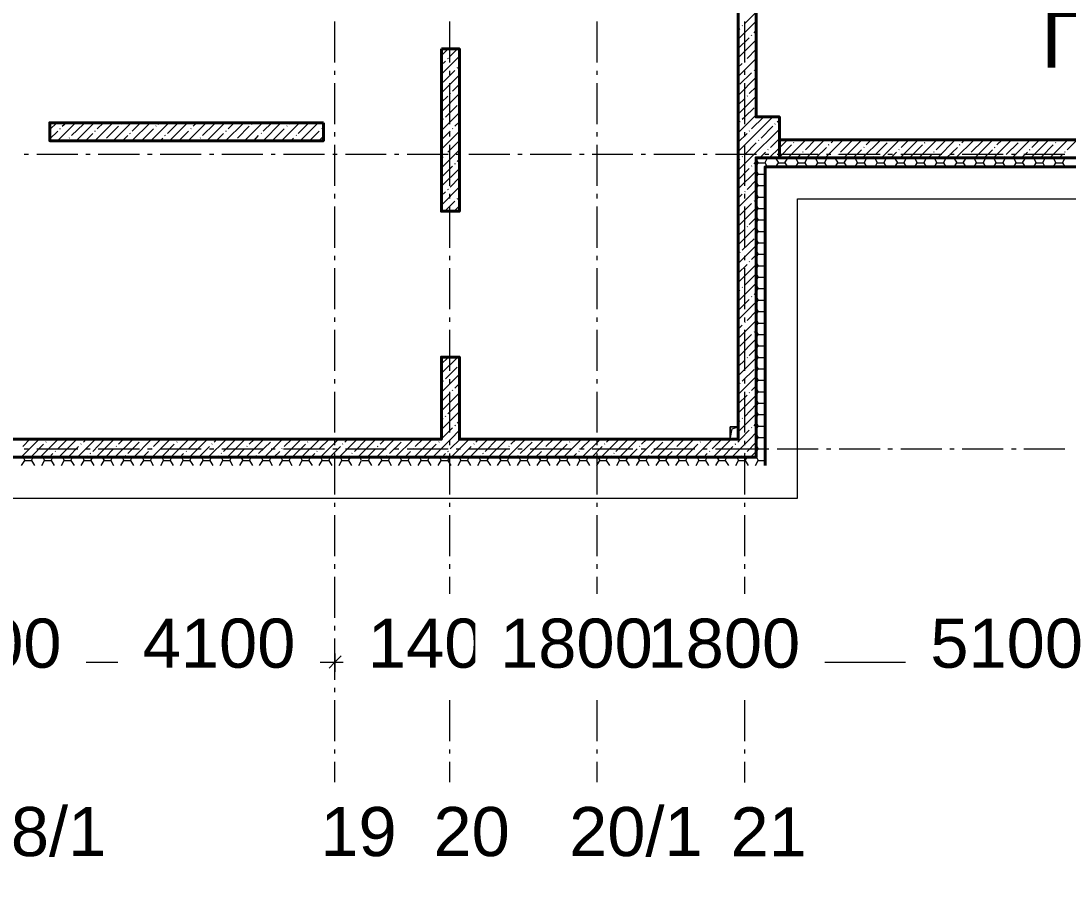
# Model space of a CAD drawing. Header units: millimetres. Extents: x -213911 to 415037, y -3642 to 107391.
# Drawn here: x -140128 to -127343, y -29 to 10472 of the extents above; entities that cross this region are included whole.
import ezdxf

# ---------------------------------------------------------------- set-up
doc = ezdxf.new("R2010")
doc.units = ezdxf.units.MM
doc.layers.add('Оси', color=7, linetype='Continuous', lineweight=9)
doc.styles.get("Standard").update_dxf_attribs({"font": 'arial.ttf'})

msp = doc.modelspace()

# ---------------------------------------------------------------- linework, layer by layer
at = {"lineweight": 40}
for points in [[(-131151.5, 13151.8), (-131151.5, 16155.4), (-131371.8, 16155.4), (-131371.8, 13151.8), (-131371.8, 9301), (-131371.8, 8801.1), (-131371.8, 5365.4), (-134773.6, 5365.4), (-134773.6, 6369.4), (-134993.9, 6369.4), (-134993.9, 5365.4), (-136332.6, 5365.4), (-140945.9, 5365.4), (-140945.9, 5145.1), (-136332.6, 5145.1), (-131151.5, 5145.1), (-131151.5, 5365.4), (-131151.5, 8801.1), (-130867.7, 8801.1), (-130867.7, 9301), (-131151.5, 9301)], [(-134993.9, 10131.3), (-134993.9, 8148.7), (-134773.6, 8148.7), (-134773.6, 10131.3)], [(-136434.2, 9229), (-139776.7, 9229), (-139776.7, 9008.7), (-136434.2, 9008.7)], [(-130867.7, 8801.1), (-126495.8, 8801.1), (-126495.8, 9021.4), (-130867.7, 9021.4)]]:
    msp.add_lwpolyline(points, close=True, dxfattribs=at)
for points in [[(-122034.9, 8792.6), (-122034.9, 8690.9), (-131041.4, 8690.9), (-131041.4, 5145.1), (-131041.4, 5043.4)], [(-131143, 5145.1), (-131143, 5145.1)], [(-131041.4, 5145.1), (-131041.4, 5145.1)], [(-131041.4, 5145.1), (-131041.4, 5145.1)]]:
    msp.add_lwpolyline(points, dxfattribs=at)
at = {"layer": 'Оси', "lineweight": 9}
for points in [[(-168333.9, 5043.4), (-168333.9, 4645.2), (-130647.4, 4645.2), (-130647.4, 8301.2), (-121640.9, 8301.2), (-121640.9, 12300.3), (-122034.9, 12300.3)], [(-131291.3, 10440.5), (-131151.5, 10580.3)], [(-136294.4, 9966.1), (-136294.4, 10466)], [(-134892.2, 9966.1), (-134892.2, 10466)], [(-133091.8, 9966.1), (-133091.8, 10466)], [(-131371.8, 10249.9), (-131151.5, 10470.2)], [(-131371.8, 10364.3), (-131350.6, 10381.2)], [(-131321, 10410.9), (-131316.7, 10415.1)], [(-131291.3, 9966.1), (-131291.3, 10466)], [(-131371.8, 10135.5), (-131236.2, 10266.9)], [(-131371.8, 10021.2), (-131151.5, 10241.4)], [(-131206.6, 10296.5), (-131202.4, 10300.8)], [(-131176.9, 10326.2), (-131151.5, 10355.8)], [(-134993.9, 10050.8), (-134913.4, 10131.3)], [(-134888, 10042.3), (-134799, 10131.3)], [(-131261.7, 10012.7), (-131151.5, 10127.1)], [(-134993.9, 9822), (-134773.6, 10042.3)], [(-134993.9, 9936.4), (-134943, 9983)], [(-134917.6, 10012.7), (-134909.2, 10016.9)], [(-131371.8, 9792.4), (-131151.5, 10012.7)], [(-131291.3, 9983), (-131287.1, 9987.3)], [(-136294.4, 9813.6), (-136294.4, 9864.4)], [(-134972.7, 9724.6), (-134828.7, 9868.6)], [(-134892.2, 9813.6), (-134892.2, 9864.4)], [(-134803.2, 9898.3), (-134794.8, 9902.5)], [(-134773.6, 9928), (-134773.6, 9928)], [(-133091.8, 9813.6), (-133091.8, 9864.4)], [(-131371.8, 9906.8), (-131321, 9953.4)], [(-131291.3, 9813.6), (-131291.3, 9864.4)], [(-131176.9, 9868.6), (-131172.7, 9872.9)], [(-134993.9, 9593.3), (-134773.6, 9813.6)], [(-131371.8, 9563.6), (-131151.5, 9783.9)], [(-131350.6, 9699.2), (-131206.6, 9839)], [(-136294.4, 9212), (-136294.4, 9711.9)], [(-134892.2, 9212), (-134892.2, 9711.9)], [(-134888, 9584.8), (-134883.7, 9589)], [(-134858.3, 9614.5), (-134773.6, 9699.2)], [(-133091.8, 9212), (-133091.8, 9711.9)], [(-131291.3, 9212), (-131291.3, 9711.9)], [(-131236.2, 9584.8), (-131151.5, 9669.5)], [(-134993.9, 9364.5), (-134773.6, 9584.8)], [(-134993.9, 9478.9), (-134917.6, 9555.2)], [(-134773.6, 9470.4), (-134773.6, 9470.4)], [(-131371.8, 9334.9), (-131151.5, 9555.2)], [(-131371.8, 9449.2), (-131291.3, 9525.5)], [(-131261.7, 9555.2), (-131257.4, 9559.4)], [(-134993.9, 9135.8), (-134773.6, 9356)], [(-134943, 9296.7), (-134803.2, 9440.8)], [(-131321, 9271.3), (-131291.3, 9301), (-131176.9, 9411.1)], [(-139776.7, 9148.5), (-139692, 9229)], [(-139683.5, 9008.7), (-139463.2, 9229)], [(-139624.2, 9186.6), (-139577.6, 9229)], [(-139509.8, 9072.2), (-139365.8, 9212)], [(-139454.8, 9008.7), (-139234.5, 9229)], [(-139226, 9008.7), (-139005.7, 9229)], [(-139196.3, 9156.9), (-139120.1, 9229)], [(-139001.5, 9008.7), (-138781.2, 9229)], [(-138908.3, 9212), (-138904, 9216.2)], [(-138772.7, 9008.7), (-138552.4, 9229)], [(-138768.5, 9127.3), (-138666.8, 9229)], [(-138543.9, 9008.7), (-138323.7, 9229)], [(-138455, 9212), (-138438, 9229)], [(-138340.6, 9097.6), (-138209.3, 9229)], [(-138315.2, 9008.7), (-138094.9, 9229)], [(-138086.4, 9008.7), (-137866.1, 9229)], [(-138027.1, 9186.6), (-137980.5, 9229)], [(-137912.7, 9072.2), (-137768.7, 9212)], [(-137857.7, 9008.7), (-137637.4, 9229)], [(-137628.9, 9008.7), (-137408.6, 9229)], [(-137599.2, 9156.9), (-137523, 9229)], [(-137400.1, 9008.7), (-137179.8, 9229)], [(-137311.2, 9212), (-137306.9, 9216.2)], [(-137171.4, 9008.7), (-136955.3, 9229)], [(-137171.4, 9127.3), (-137065.5, 9229)], [(-136946.8, 9008.7), (-136726.5, 9229)], [(-136857.9, 9212), (-136840.9, 9229)], [(-136743.5, 9097.6), (-136612.2, 9229)], [(-136718.1, 9008.7), (-136497.8, 9229)], [(-134972.7, 9271.3), (-134968.5, 9275.6)], [(-134828.7, 9186.6), (-134773.6, 9241.7)], [(-131371.8, 9106.1), (-131176.9, 9301), (-131151.5, 9326.4)], [(-131371.8, 8877.3), (-130948.2, 9301)], [(-131350.6, 9241.7), (-131346.4, 9245.9)], [(-131206.6, 9156.9), (-131062.6, 9296.7)], [(-130922.8, 9212), (-130918.5, 9216.2)], [(-130893.1, 9241.7), (-130867.7, 9262.8)], [(-139776.7, 9034.1), (-139679.3, 9127.3)], [(-139653.9, 9156.9), (-139645.4, 9161.2)], [(-139340.4, 9008.7), (-139251.4, 9097.6)], [(-139226, 9127.3), (-139217.5, 9131.5)], [(-139082, 9042.6), (-138937.9, 9186.6)], [(-138798.1, 9097.6), (-138789.6, 9101.9)], [(-138654.1, 9012.9), (-138510, 9156.9)], [(-138480.4, 9186.6), (-138476.2, 9190.8)], [(-138200.8, 9008.7), (-138082.2, 9127.3)], [(-138052.5, 9156.9), (-138048.3, 9161.2)], [(-137743.3, 9008.7), (-137654.3, 9097.6)], [(-137624.7, 9127.3), (-137620.4, 9131.5)], [(-137484.9, 9042.6), (-137340.8, 9186.6)], [(-137196.8, 9097.6), (-137192.5, 9101.9)], [(-137057, 9012.9), (-136912.9, 9156.9)], [(-136883.3, 9186.6), (-136879.1, 9190.8)], [(-136603.7, 9008.7), (-136485.1, 9127.3)], [(-136455.4, 9156.9), (-136451.2, 9161.2)], [(-136294.4, 9059.5), (-136294.4, 9114.6)], [(-134993.9, 8907), (-134773.6, 9127.3)], [(-134993.9, 9021.4), (-134888, 9127.3)], [(-134892.2, 9059.5), (-134892.2, 9114.6)], [(-134858.3, 9156.9), (-134854.1, 9161.2)], [(-133091.8, 9059.5), (-133091.8, 9114.6)], [(-131371.8, 8648.6), (-131219.3, 8801.1), (-130867.7, 9152.7)], [(-131371.8, 8991.7), (-131261.7, 9097.6)], [(-131291.3, 9059.5), (-131291.3, 9114.6)], [(-131236.2, 9127.3), (-131232, 9131.5)], [(-131092.2, 9042.6), (-130948.2, 9186.6)], [(-139569.1, 9008.7), (-139564.9, 9012.9)], [(-139539.5, 9042.6), (-139535.2, 9046.8)], [(-139111.6, 9012.9), (-139107.4, 9017.1)], [(-138887.1, 9008.7), (-138823.5, 9072.2)], [(-138429.6, 9008.7), (-138395.7, 9042.6)], [(-138370.3, 9072.2), (-138361.8, 9076.4)], [(-137972, 9008.7), (-137967.8, 9012.9)], [(-137938.1, 9042.6), (-137933.9, 9046.8)], [(-137510.3, 9012.9), (-137506, 9017.1)], [(-137285.7, 9008.7), (-137226.4, 9072.2)], [(-136832.5, 9008.7), (-136798.6, 9042.6)], [(-136768.9, 9072.2), (-136764.7, 9076.4)], [(-136489.3, 9008.7), (-136434.2, 9063.7)], [(-136294.4, 8457.9), (-136294.4, 8957.8)], [(-134917.6, 8868.9), (-134773.6, 9012.9)], [(-134892.2, 8457.9), (-134892.2, 8957.8)], [(-133091.8, 8457.9), (-133091.8, 8957.8)], [(-131291.3, 8843.4), (-131151.5, 8983.2)], [(-131291.3, 8457.9), (-131291.3, 8957.8)], [(-131121.9, 9012.9), (-131117.6, 9017.1)], [(-130990.5, 8801.1), (-130867.7, 8923.9), (-130770.3, 9021.4)], [(-130977.8, 8928.2), (-130867.7, 9038.3)], [(-130863.4, 8813.8), (-130719.4, 8957.8)], [(-130766, 8801.1), (-130545.7, 9021.4)], [(-130694, 8983.2), (-130689.8, 8987.5)], [(-130664.3, 9012.9), (-130660.1, 9021.4)], [(-130550, 8898.5), (-130431.3, 9021.4)], [(-130537.3, 8801.1), (-130317, 9021.4)], [(-130308.5, 8801.1), (-130088.2, 9021.4)], [(-130266.1, 8957.8), (-130261.9, 8962.1)], [(-130236.5, 8983.2), (-130202.6, 9021.4)], [(-130122.1, 8868.9), (-129978.1, 9012.9)], [(-130079.7, 8801.1), (-129859.4, 9021.4)], [(-129851, 8801.1), (-129630.7, 9021.4)], [(-129808.6, 8957.8), (-129745.1, 9021.4)], [(-129694.2, 8843.4), (-129550.2, 8983.2)], [(-129622.2, 8801.1), (-129401.9, 9021.4)], [(-129524.8, 9012.9), (-129516.3, 9017.1)], [(-129393.4, 8801.1), (-129173.1, 9021.4)], [(-129380.7, 8928.2), (-129287.5, 9021.4)], [(-129266.3, 8813.8), (-129122.3, 8957.8)], [(-129164.7, 8801.1), (-128944.4, 9021.4)], [(-129096.9, 8983.2), (-129088.4, 8987.5)], [(-129067.2, 9012.9), (-129058.8, 9021.4)], [(-128952.9, 8898.5), (-128830, 9021.4)], [(-128935.9, 8801.1), (-128719.9, 9021.4)], [(-128711.4, 8801.1), (-128491.1, 9021.4)], [(-128669, 8957.8), (-128660.6, 8962.1)], [(-128639.4, 8983.2), (-128605.5, 9021.4)], [(-128525, 8868.9), (-128381, 9012.9)], [(-128482.6, 8801.1), (-128262.3, 9021.4)], [(-128253.9, 8801.1), (-128033.6, 9021.4)], [(-128211.5, 8957.8), (-128148, 9021.4)], [(-128097.1, 8843.4), (-127953.1, 8983.2)], [(-128025.1, 8801.1), (-127804.8, 9021.4)], [(-127923.4, 9012.9), (-127919.2, 9017.1)], [(-127796.3, 8801.1), (-127576, 9021.4)], [(-127783.6, 8928.2), (-127690.4, 9021.4)], [(-127669.2, 8813.8), (-127525.2, 8957.8)], [(-127567.6, 8801.1), (-127347.3, 9021.4)], [(-127495.6, 8983.2), (-127491.3, 8987.5)], [(-127470.1, 9012.9), (-127461.7, 9021.4)], [(-127355.8, 8898.5), (-127232.9, 9021.4)], [(-140090.2, 8847.7), (-140035.1, 8847.7)], [(-139933.5, 8847.7), (-139433.6, 8847.7)], [(-139336.1, 8847.7), (-139281.1, 8847.7)], [(-139183.6, 8847.7), (-138679.5, 8847.7)], [(-138582.1, 8847.7), (-138527, 8847.7)], [(-138429.6, 8847.7), (-137929.7, 8847.7)], [(-137828, 8847.7), (-137772.9, 8847.7)], [(-137675.5, 8847.7), (-137175.6, 8847.7)], [(-137073.9, 8847.7), (-137023.1, 8847.7)], [(-136921.4, 8847.7), (-136421.5, 8847.7)], [(-136319.9, 8847.7), (-136269, 8847.7)], [(-136167.4, 8847.7), (-135667.5, 8847.7)], [(-135565.8, 8847.7), (-135515, 8847.7)], [(-135413.3, 8847.7), (-134913.4, 8847.7)], [(-134993.9, 8678.2), (-134773.6, 8898.5)], [(-134943, 8843.4), (-134938.8, 8847.7)], [(-134816, 8847.7), (-134760.9, 8847.7)], [(-134659.2, 8847.7), (-134159.3, 8847.7)], [(-134061.9, 8847.7), (-134006.8, 8847.7)], [(-133909.4, 8847.7), (-133405.3, 8847.7)], [(-133307.8, 8847.7), (-133252.7, 8847.7)], [(-133155.3, 8847.7), (-132655.4, 8847.7)], [(-132553.8, 8847.7), (-132502.9, 8847.7)], [(-132401.2, 8847.7), (-131901.4, 8847.7)], [(-131799.7, 8847.7), (-131748.8, 8847.7)], [(-131647.2, 8847.7), (-131147.3, 8847.7)], [(-131104.9, 8801.1), (-131037.1, 8868.9)], [(-131045.6, 8847.7), (-130994.8, 8847.7)], [(-131007.5, 8898.5), (-131003.2, 8902.8)], [(-130893.1, 8847.7), (-130393.2, 8847.7)], [(-130651.6, 8801.1), (-130609.3, 8843.4)], [(-130579.6, 8868.9), (-130575.4, 8877.3)], [(-130422.9, 8801.1), (-130291.5, 8928.2)], [(-130291.5, 8847.7), (-130240.7, 8847.7)], [(-130151.7, 8843.4), (-130147.5, 8847.7)], [(-130139, 8847.7), (-129639.1, 8847.7)], [(-129965.3, 8801.1), (-129863.7, 8898.5)], [(-129838.3, 8928.2), (-129834, 8932.4)], [(-129541.7, 8847.7), (-129486.6, 8847.7)], [(-129507.8, 8801.1), (-129435.8, 8868.9)], [(-129410.4, 8898.5), (-129406.1, 8902.8)], [(-129385, 8847.7), (-128885.1, 8847.7)], [(-129050.3, 8801.1), (-129007.9, 8843.4)], [(-128982.5, 8868.9), (-128978.3, 8877.3)], [(-128825.8, 8801.1), (-128694.4, 8928.2)], [(-128787.6, 8847.7), (-128732.6, 8847.7)], [(-128635.1, 8847.7), (-128135.2, 8847.7)], [(-128554.6, 8843.4), (-128550.4, 8847.7)], [(-128368.2, 8801.1), (-128266.6, 8898.5)], [(-128241.2, 8928.2), (-128232.7, 8932.4)], [(-128033.6, 8847.7), (-127978.5, 8847.7)], [(-127910.7, 8801.1), (-127838.7, 8868.9)], [(-127881.1, 8847.7), (-127381.2, 8847.7)], [(-127813.3, 8898.5), (-127804.8, 8902.8)], [(-127453.2, 8801.1), (-127410.8, 8843.4)], [(-127381.2, 8868.9), (-127376.9, 8877.3)], [(-134993.9, 8792.6), (-134972.7, 8813.8)], [(-134993.9, 8563.8), (-134858.3, 8699.4)], [(-134828.7, 8729.1), (-134824.4, 8733.3)], [(-134803.2, 8754.5), (-134773.6, 8784.1)], [(-131371.8, 8763), (-131350.6, 8784.1)], [(-131321, 8813.8), (-131316.7, 8818)], [(-131206.6, 8699.4), (-131202.4, 8703.6)], [(-131176.9, 8729.1), (-131151.5, 8754.5)], [(-131143, 8771.4), (-131126.1, 8741.8), (-131041.4, 8741.8), (-131041.4, 8737.5), (-131016, 8690.9)], [(-131143, 8712.1), (-131126.1, 8741.8)], [(-131041.4, 8741.8), (-131041.4, 8746), (-131016, 8792.6)], [(-130910, 8792.6), (-130880.4, 8741.8), (-130799.9, 8741.8), (-130770.3, 8690.9)], [(-130910, 8690.9), (-130880.4, 8741.8)], [(-130799.9, 8741.8), (-130770.3, 8792.6)], [(-130668.6, 8792.6), (-130638.9, 8741.8), (-130558.4, 8741.8), (-130528.8, 8690.9)], [(-130668.6, 8690.9), (-130638.9, 8741.8)], [(-130558.4, 8741.8), (-130528.8, 8792.6)], [(-130427.1, 8792.6), (-130397.5, 8741.8), (-130317, 8741.8), (-130287.3, 8690.9)], [(-130427.1, 8690.9), (-130397.5, 8741.8)], [(-130317, 8741.8), (-130287.3, 8792.6)], [(-130194.1, 8801.1), (-130181.4, 8813.8)], [(-130185.6, 8792.6), (-130156, 8741.8), (-130075.5, 8741.8), (-130045.8, 8690.9)], [(-130185.6, 8690.9), (-130156, 8741.8)], [(-130075.5, 8741.8), (-130045.8, 8792.6)], [(-129944.2, 8792.6), (-129914.5, 8741.8), (-129834, 8741.8), (-129804.4, 8690.9)], [(-129944.2, 8690.9), (-129914.5, 8741.8)], [(-129834, 8741.8), (-129804.4, 8792.6)], [(-129723.9, 8813.8), (-129719.6, 8818)], [(-129698.5, 8792.6), (-129673, 8741.8), (-129592.5, 8741.8), (-129562.9, 8690.9)], [(-129698.5, 8690.9), (-129673, 8741.8)], [(-129592.5, 8741.8), (-129562.9, 8792.6)], [(-129457, 8792.6), (-129427.3, 8741.8), (-129346.8, 8741.8), (-129321.4, 8690.9)], [(-129457, 8690.9), (-129427.3, 8741.8)], [(-129346.8, 8741.8), (-129321.4, 8792.6)], [(-129215.5, 8792.6), (-129185.9, 8741.8), (-129105.4, 8741.8), (-129075.7, 8690.9)], [(-129215.5, 8690.9), (-129185.9, 8741.8)], [(-129105.4, 8741.8), (-129075.7, 8792.6)], [(-128974, 8792.6), (-128944.4, 8741.8), (-128863.9, 8741.8), (-128834.2, 8690.9)], [(-128974, 8690.9), (-128944.4, 8741.8)], [(-128863.9, 8741.8), (-128834.2, 8792.6)], [(-128732.6, 8792.6), (-128702.9, 8741.8), (-128622.4, 8741.8), (-128592.8, 8690.9)], [(-128732.6, 8690.9), (-128702.9, 8741.8)], [(-128622.4, 8741.8), (-128592.8, 8792.6)], [(-128597, 8801.1), (-128580.1, 8813.8)], [(-128491.1, 8792.6), (-128461.4, 8741.8), (-128381, 8741.8), (-128351.3, 8690.9)], [(-128491.1, 8690.9), (-128461.4, 8741.8)], [(-128381, 8741.8), (-128351.3, 8792.6)], [(-128249.6, 8792.6), (-128220, 8741.8), (-128139.5, 8741.8), (-128109.8, 8690.9)], [(-128249.6, 8690.9), (-128220, 8741.8)], [(-128139.5, 8741.8), (-128109.8, 8792.6)], [(-128126.8, 8813.8), (-128118.3, 8818)], [(-128003.9, 8792.6), (-127978.5, 8741.8), (-127898, 8741.8), (-127868.4, 8690.9)], [(-128003.9, 8690.9), (-127978.5, 8741.8)], [(-127898, 8741.8), (-127868.4, 8792.6)], [(-127762.4, 8792.6), (-127732.8, 8741.8), (-127652.3, 8741.8), (-127626.9, 8690.9)], [(-127762.4, 8690.9), (-127732.8, 8741.8)], [(-127652.3, 8741.8), (-127626.9, 8792.6)], [(-127521, 8792.6), (-127491.3, 8741.8), (-127410.8, 8741.8), (-127381.2, 8690.9)], [(-127521, 8690.9), (-127491.3, 8741.8)], [(-127410.8, 8741.8), (-127381.2, 8792.6)], [(-134993.9, 8453.7), (-134773.6, 8669.8)], [(-131371.8, 8534.2), (-131236.2, 8669.8)], [(-131371.8, 8424.1), (-131151.5, 8640.1)], [(-131143, 8631.6), (-131126.1, 8602), (-131041.4, 8602), (-131041.4, 8597.7)], [(-131143, 8572.3), (-131126.1, 8602)], [(-131041.4, 5145.1), (-131041.4, 8690.9), (-122034.9, 8690.9)], [(-131041.4, 8602), (-131041.4, 8606.2)], [(-134993.9, 8224.9), (-134773.6, 8445.2)], [(-134888, 8441), (-134773.6, 8559.6)], [(-131261.7, 8415.6), (-131151.5, 8530)], [(-131143, 8491.8), (-131126.1, 8462.2), (-131041.4, 8462.2), (-131041.4, 8457.9)], [(-131143, 8432.5), (-131126.1, 8462.2)], [(-131041.4, 8462.2), (-131041.4, 8466.4)], [(-136294.4, 8305.4), (-136294.4, 8360.5)], [(-134993.9, 8339.3), (-134943, 8385.9)], [(-134917.6, 8415.6), (-134909.2, 8419.8)], [(-134892.2, 8305.4), (-134892.2, 8360.5)], [(-134773.6, 8326.6), (-134773.6, 8330.9)], [(-133091.8, 8305.4), (-133091.8, 8360.5)], [(-131371.8, 8195.3), (-131151.5, 8415.6)], [(-131371.8, 8309.7), (-131321, 8356.3)], [(-131291.3, 8385.9), (-131287.1, 8390.2)], [(-131291.3, 8305.4), (-131291.3, 8360.5)], [(-131143, 8352), (-131126.1, 8322.4), (-131041.4, 8322.4), (-131041.4, 8318.1)], [(-131143, 8292.7), (-131126.1, 8322.4)], [(-131041.4, 8322.4), (-131041.4, 8326.6)], [(-136294.4, 7703.9), (-136294.4, 8208)], [(-134951.5, 8148.7), (-134828.7, 8271.5)], [(-134892.2, 7703.9), (-134892.2, 8208)], [(-134837.1, 8148.7), (-134773.6, 8216.5)], [(-134803.2, 8301.2), (-134794.8, 8305.4)], [(-133091.8, 7703.9), (-133091.8, 8208)], [(-131371.8, 7966.5), (-131151.5, 8186.8)], [(-131350.6, 8102.1), (-131206.6, 8241.9)], [(-131291.3, 7703.9), (-131291.3, 8208)], [(-131176.9, 8271.5), (-131172.7, 8275.8)], [(-131143, 8212.2), (-131126.1, 8182.6), (-131041.4, 8182.6), (-131041.4, 8178.3)], [(-131041.4, 8182.6), (-131041.4, 8186.8)], [(-131236.2, 7987.7), (-131151.5, 8072.4)], [(-131143, 8152.9), (-131126.1, 8182.6)], [(-131143, 8072.4), (-131126.1, 8042.8), (-131041.4, 8042.8), (-131041.4, 8038.5)], [(-131371.8, 7737.8), (-131151.5, 7958.1)], [(-131371.8, 7852.1), (-131291.3, 7928.4)], [(-131261.7, 7958.1), (-131257.4, 7962.3)], [(-131143, 8013.1), (-131126.1, 8042.8)], [(-131143, 7932.6), (-131126.1, 7903), (-131041.4, 7903), (-131041.4, 7898.7)], [(-131041.4, 8042.8), (-131041.4, 8047)], [(-131321, 7674.2), (-131176.9, 7814)], [(-131143, 7873.3), (-131126.1, 7903)], [(-131041.4, 7903), (-131041.4, 7907.2)], [(-131371.8, 7509), (-131151.5, 7729.3)], [(-131143, 7792.8), (-131126.1, 7763.2), (-131041.4, 7763.2), (-131041.4, 7758.9)], [(-131143, 7733.5), (-131126.1, 7763.2)], [(-131041.4, 7763.2), (-131041.4, 7767.4)], [(-136294.4, 7551.4), (-136294.4, 7606.4)], [(-134892.2, 7551.4), (-134892.2, 7606.4)], [(-133091.8, 7551.4), (-133091.8, 7606.4)], [(-131350.6, 7644.6), (-131346.4, 7648.8)], [(-131291.3, 7551.4), (-131291.3, 7606.4)], [(-131206.6, 7559.8), (-131151.5, 7614.9)], [(-131143, 7653), (-131126.1, 7623.4), (-131041.4, 7623.4), (-131041.4, 7619.1)], [(-131143, 7593.7), (-131126.1, 7623.4)], [(-131041.4, 7623.4), (-131041.4, 7627.6)], [(-136294.4, 6954), (-136294.4, 7453.9)], [(-134892.2, 6954), (-134892.2, 7453.9)], [(-133091.8, 6954), (-133091.8, 7453.9)], [(-131371.8, 7280.2), (-131151.5, 7500.5)], [(-131371.8, 7394.6), (-131261.7, 7500.5)], [(-131291.3, 6954), (-131291.3, 7453.9)], [(-131236.2, 7530.2), (-131232, 7534.4)], [(-131143, 7513.2), (-131126.1, 7483.6), (-131041.4, 7483.6), (-131041.4, 7479.3)], [(-131143, 7453.9), (-131126.1, 7483.6)], [(-131041.4, 7483.6), (-131041.4, 7487.8)], [(-131291.3, 7246.3), (-131151.5, 7386.1)], [(-131143, 7373.4), (-131126.1, 7343.8), (-131041.4, 7343.8), (-131041.4, 7339.5)], [(-131143, 7314.1), (-131126.1, 7343.8)], [(-131041.4, 7343.8), (-131041.4, 7348)], [(-131371.8, 7051.5), (-131151.5, 7271.8)], [(-131371.8, 7165.9), (-131350.6, 7187)], [(-131321, 7216.7), (-131316.7, 7220.9)], [(-131143, 7233.6), (-131126.1, 7204), (-131041.4, 7204), (-131041.4, 7199.7)], [(-131143, 7174.3), (-131126.1, 7204)], [(-131041.4, 7204), (-131041.4, 7208.2)], [(-131371.8, 6937.1), (-131236.2, 7072.7)], [(-131371.8, 6822.7), (-131151.5, 7043)], [(-131206.6, 7102.3), (-131202.4, 7106.5)], [(-131176.9, 7132), (-131151.5, 7157.4)], [(-131143, 7093.8), (-131126.1, 7064.2), (-131041.4, 7064.2), (-131041.4, 7059.9)], [(-131143, 7034.5), (-131126.1, 7064.2)], [(-131041.4, 7064.2), (-131041.4, 7068.4)], [(-131261.7, 6814.2), (-131151.5, 6928.6)], [(-131143, 6954), (-131126.1, 6924.4), (-131041.4, 6924.4), (-131041.4, 6920.1)], [(-131143, 6894.7), (-131126.1, 6924.4)], [(-131041.4, 6924.4), (-131041.4, 6928.6)], [(-136294.4, 6797.3), (-136294.4, 6852.4)], [(-134892.2, 6797.3), (-134892.2, 6852.4)], [(-133091.8, 6797.3), (-133091.8, 6852.4)], [(-131371.8, 6593.9), (-131151.5, 6814.2)], [(-131291.3, 6797.3), (-131291.3, 6852.4)], [(-131291.3, 6788.8), (-131287.1, 6793.1)], [(-131143, 6814.2), (-131126.1, 6784.6), (-131041.4, 6784.6), (-131041.4, 6780.3)], [(-131143, 6754.9), (-131126.1, 6784.6)], [(-131041.4, 6784.6), (-131041.4, 6788.8)], [(-136294.4, 6200), (-136294.4, 6699.9)], [(-134892.2, 6200), (-134892.2, 6699.9)], [(-133091.8, 6200), (-133091.8, 6699.9)], [(-131371.8, 6708.3), (-131321, 6759.2)], [(-131291.3, 6200), (-131291.3, 6699.9)], [(-131176.9, 6674.4), (-131172.7, 6678.7)], [(-131143, 6674.4), (-131126.1, 6644.8), (-131041.4, 6644.8), (-131041.4, 6640.5)], [(-131041.4, 6644.8), (-131041.4, 6649)], [(-131371.8, 6369.4), (-131151.5, 6589.7)], [(-131350.6, 6500.8), (-131206.6, 6644.8)], [(-131143, 6615.1), (-131126.1, 6644.8)], [(-131143, 6534.6), (-131126.1, 6505), (-131041.4, 6505), (-131041.4, 6500.8)], [(-131236.2, 6386.4), (-131151.5, 6475.3)], [(-131143, 6475.3), (-131126.1, 6505)], [(-131143, 6394.8), (-131126.1, 6365.2), (-131041.4, 6365.2), (-131041.4, 6361)], [(-131041.4, 6505), (-131041.4, 6509.2)], [(-134993.9, 6170.3), (-134794.8, 6369.4)], [(-134993.9, 6284.7), (-134917.6, 6361)], [(-134773.6, 6276.2), (-134773.6, 6276.2)], [(-131371.8, 6140.7), (-131151.5, 6361)], [(-131371.8, 6255), (-131291.3, 6331.3)], [(-131261.7, 6361), (-131257.4, 6365.2)], [(-131143, 6335.5), (-131126.1, 6365.2)], [(-131041.4, 6365.2), (-131041.4, 6369.4)], [(-134993.9, 5941.6), (-134773.6, 6161.8)], [(-134943, 6102.5), (-134803.2, 6246.6)], [(-131321, 6072.9), (-131176.9, 6216.9)], [(-131143, 6255), (-131126.1, 6225.4), (-131041.4, 6225.4), (-131041.4, 6221.2)], [(-131143, 6195.7), (-131126.1, 6225.4)], [(-131041.4, 6225.4), (-131041.4, 6229.6)], [(-136294.4, 6047.5), (-136294.4, 6098.3)], [(-134972.7, 6072.9), (-134968.5, 6077.1)], [(-134892.2, 6047.5), (-134892.2, 6098.3)], [(-134828.7, 5988.2), (-134773.6, 6047.5)], [(-133091.8, 6047.5), (-133091.8, 6098.3)], [(-131371.8, 5911.9), (-131151.5, 6132.2)], [(-131350.6, 6047.5), (-131346.4, 6051.7)], [(-131291.3, 6047.5), (-131291.3, 6098.3)], [(-131206.6, 5958.5), (-131151.5, 6017.8)], [(-131143, 6115.2), (-131126.1, 6085.6), (-131041.4, 6085.6), (-131041.4, 6081.4)], [(-131143, 6055.9), (-131126.1, 6085.6)], [(-131041.4, 6085.6), (-131041.4, 6089.8)], [(-136294.4, 5445.9), (-136294.4, 5945.8)], [(-134993.9, 5712.8), (-134773.6, 5933.1)], [(-134993.9, 5827.2), (-134888, 5933.1)], [(-134892.2, 5445.9), (-134892.2, 5945.8)], [(-134858.3, 5958.5), (-134854.1, 5967)], [(-133091.8, 5445.9), (-133091.8, 5945.8)], [(-131371.8, 5683.1), (-131151.5, 5903.4)], [(-131371.8, 5797.5), (-131261.7, 5903.4)], [(-131291.3, 5445.9), (-131291.3, 5945.8)], [(-131236.2, 5933.1), (-131232, 5937.3)], [(-131143, 5975.4), (-131126.1, 5945.8), (-131041.4, 5945.8), (-131041.4, 5941.6)], [(-131143, 5916.1), (-131126.1, 5945.8)], [(-131041.4, 5945.8), (-131041.4, 5950)], [(-134917.6, 5674.7), (-134773.6, 5818.7)], [(-131291.3, 5645), (-131151.5, 5789)], [(-131143, 5835.6), (-131126.1, 5806), (-131041.4, 5806), (-131041.4, 5801.8)], [(-131143, 5776.3), (-131126.1, 5806)], [(-131041.4, 5806), (-131041.4, 5810.2)], [(-134993.9, 5484), (-134773.6, 5704.3)], [(-134943, 5645), (-134938.8, 5649.2)], [(-131371.8, 5454.4), (-131151.5, 5674.7)], [(-131143, 5695.8), (-131126.1, 5666.2), (-131041.4, 5666.2), (-131041.4, 5662)], [(-131143, 5636.5), (-131126.1, 5666.2)], [(-131041.4, 5666.2), (-131041.4, 5670.4)], [(-134993.9, 5598.4), (-134972.7, 5619.6)], [(-134993.9, 5369.6), (-134858.3, 5505.2)], [(-134828.7, 5530.6), (-134824.4, 5539.1)], [(-134803.2, 5560.3), (-134773.6, 5589.9)], [(-131469.2, 5365.4), (-131443.8, 5492.5), (-131371.8, 5517.9)], [(-131371.8, 5568.8), (-131350.6, 5589.9)], [(-131321, 5619.6), (-131316.7, 5623.8)], [(-131206.6, 5505.2), (-131202.4, 5509.4)], [(-131176.9, 5530.6), (-131151.5, 5560.3)], [(-131143, 5556), (-131126.1, 5526.4), (-131041.4, 5526.4), (-131041.4, 5522.2)], [(-131143, 5496.7), (-131126.1, 5526.4)], [(-131041.4, 5526.4), (-131041.4, 5530.6)], [(-135099.8, 5145.1), (-134879.5, 5365.4), (-134773.6, 5475.6)], [(-131448.1, 5145.1), (-131227.8, 5365.4), (-131151.5, 5445.9)], [(-131376, 5331.5), (-131342.2, 5365.4), (-131236.2, 5475.6)], [(-131143, 5416.2), (-131126.1, 5386.6), (-131041.4, 5386.6), (-131041.4, 5382.4)], [(-131143, 5356.9), (-131126.1, 5386.6)], [(-131041.4, 5386.6), (-131041.4, 5390.8)], [(-140124.1, 5145.1), (-139903.8, 5365.4)], [(-140107.2, 5276.4), (-140018.2, 5365.4)], [(-140090.2, 5246.8), (-140035.1, 5246.8)], [(-139992.8, 5162.1), (-139853, 5306.1)], [(-139933.5, 5246.8), (-139433.6, 5246.8)], [(-139895.3, 5145.1), (-139675, 5365.4)], [(-139823.3, 5331.5), (-139819.1, 5335.8)], [(-139793.7, 5361.2), (-139789.4, 5365.4)], [(-139679.3, 5246.8), (-139560.7, 5365.4)], [(-139666.6, 5145.1), (-139446.3, 5365.4)], [(-139552.2, 5145.1), (-139425.1, 5276.4)], [(-139437.8, 5145.1), (-139217.5, 5365.4)], [(-139395.4, 5306.1), (-139391.2, 5310.3)], [(-139365.8, 5331.5), (-139331.9, 5365.4)], [(-139336.1, 5246.8), (-139281.1, 5246.8)], [(-139251.4, 5217.1), (-139111.6, 5361.2)], [(-139209, 5145.1), (-138988.8, 5365.4)], [(-139183.6, 5246.8), (-138679.5, 5246.8)], [(-139094.7, 5145.1), (-138997.2, 5246.8)], [(-138980.3, 5145.1), (-138760, 5365.4)], [(-138967.6, 5276.4), (-138963.3, 5280.7)], [(-138937.9, 5306.1), (-138874.4, 5365.4)], [(-138823.5, 5191.7), (-138683.7, 5331.5)], [(-138751.5, 5145.1), (-138535.5, 5365.4)], [(-138654.1, 5361.2), (-138649.8, 5365.4)], [(-138582.1, 5246.8), (-138527, 5246.8)], [(-138539.7, 5246.8), (-138535.5, 5251)], [(-138527, 5145.1), (-138306.7, 5365.4)], [(-138510, 5276.4), (-138421.1, 5365.4)], [(-138429.6, 5246.8), (-137929.7, 5246.8)], [(-138395.7, 5162.1), (-138255.9, 5306.1)], [(-138298.2, 5145.1), (-138077.9, 5365.4)], [(-138226.2, 5331.5), (-138222, 5335.8)], [(-138196.6, 5361.2), (-138192.3, 5365.4)], [(-138082.2, 5246.8), (-137963.6, 5365.4)], [(-138069.5, 5145.1), (-137849.2, 5365.4)], [(-137955.1, 5145.1), (-137828, 5276.4)], [(-137840.7, 5145.1), (-137620.4, 5365.4)], [(-137828, 5246.8), (-137772.9, 5246.8)], [(-137798.3, 5306.1), (-137794.1, 5310.3)], [(-137768.7, 5331.5), (-137734.8, 5365.4)], [(-137675.5, 5246.8), (-137175.6, 5246.8)], [(-137654.3, 5217.1), (-137510.3, 5361.2)], [(-137611.9, 5145.1), (-137391.7, 5365.4)], [(-137497.6, 5145.1), (-137400.1, 5246.8)], [(-137383.2, 5145.1), (-137162.9, 5365.4)], [(-137370.5, 5276.4), (-137366.2, 5280.7)], [(-137340.8, 5306.1), (-137277.3, 5365.4)], [(-137226.4, 5191.7), (-137082.4, 5331.5)], [(-137154.4, 5145.1), (-136934.1, 5365.4)], [(-137073.9, 5246.8), (-137023.1, 5246.8)], [(-137057, 5361.2), (-137052.7, 5365.4)], [(-136942.6, 5246.8), (-136938.4, 5251)], [(-136925.7, 5145.1), (-136705.4, 5365.4)], [(-136921.4, 5246.8), (-136421.5, 5246.8)], [(-136912.9, 5276.4), (-136819.7, 5365.4)], [(-136798.6, 5162.1), (-136654.5, 5306.1)], [(-136701.1, 5145.1), (-136480.8, 5365.4)], [(-136629.1, 5331.5), (-136624.9, 5335.8)], [(-136599.5, 5361.2), (-136595.2, 5365.4)], [(-136485.1, 5246.8), (-136366.5, 5365.4)], [(-136472.4, 5145.1), (-136332.6, 5284.9), (-136252.1, 5365.4)], [(-136358, 5145.1), (-136332.6, 5170.5), (-136226.7, 5276.4)], [(-136319.9, 5246.8), (-136269, 5246.8)], [(-136294.4, 5293.4), (-136294.4, 5344.2)], [(-136243.6, 5145.1), (-136023.3, 5365.4)], [(-136201.2, 5306.1), (-136197, 5310.3)], [(-136171.6, 5331.5), (-136137.7, 5365.4)], [(-136167.4, 5246.8), (-135667.5, 5246.8)], [(-136057.2, 5217.1), (-135913.2, 5361.2)], [(-136014.8, 5145.1), (-135794.6, 5365.4)], [(-135900.5, 5145.1), (-135798.8, 5246.8)], [(-135786.1, 5145.1), (-135565.8, 5365.4)], [(-135773.4, 5276.4), (-135764.9, 5280.7)], [(-135743.7, 5306.1), (-135680.2, 5365.4)], [(-135629.3, 5191.7), (-135485.3, 5331.5)], [(-135565.8, 5246.8), (-135515, 5246.8)], [(-135557.3, 5145.1), (-135337, 5365.4)], [(-135459.9, 5361.2), (-135451.4, 5365.4)], [(-135413.3, 5246.8), (-134913.4, 5246.8)], [(-135345.5, 5246.8), (-135337, 5251)], [(-135328.6, 5145.1), (-135108.3, 5365.4)], [(-135315.8, 5276.4), (-135222.6, 5365.4)], [(-135201.5, 5162.1), (-135057.4, 5306.1)], [(-135027.8, 5331.5), (-135023.5, 5335.8)], [(-135002.4, 5361.2), (-134993.9, 5365.4)], [(-134892.2, 5293.4), (-134892.2, 5344.2)], [(-134888, 5246.8), (-134765.1, 5365.4)], [(-134875.3, 5145.1), (-134655, 5365.4)], [(-134816, 5246.8), (-134760.9, 5246.8)], [(-134760.9, 5145.1), (-134629.6, 5276.4)], [(-134659.2, 5246.8), (-134159.3, 5246.8)], [(-134646.5, 5145.1), (-134426.2, 5365.4)], [(-134599.9, 5306.1), (-134595.7, 5310.3)], [(-134574.5, 5331.5), (-134540.6, 5365.4)], [(-134460.1, 5217.1), (-134316.1, 5361.2)], [(-134417.7, 5145.1), (-134197.5, 5365.4)], [(-134303.4, 5145.1), (-134201.7, 5246.8)], [(-134189, 5145.1), (-133968.7, 5365.4)], [(-134172, 5276.4), (-134167.8, 5280.7)], [(-134146.6, 5306.1), (-134083.1, 5365.4)], [(-134061.9, 5246.8), (-134006.8, 5246.8)], [(-134032.2, 5191.7), (-133888.2, 5331.5)], [(-133960.2, 5145.1), (-133739.9, 5365.4)], [(-133909.4, 5246.8), (-133405.3, 5246.8)], [(-133858.5, 5361.2), (-133854.3, 5365.4)], [(-133744.2, 5246.8), (-133739.9, 5251)], [(-133731.5, 5145.1), (-133511.2, 5365.4)], [(-133718.7, 5276.4), (-133625.5, 5365.4)], [(-133604.4, 5162.1), (-133460.3, 5306.1)], [(-133502.7, 5145.1), (-133282.4, 5365.4)], [(-133430.7, 5331.5), (-133426.4, 5335.8)], [(-133405.3, 5361.2), (-133396.8, 5365.4)], [(-133307.8, 5246.8), (-133252.7, 5246.8)], [(-133290.9, 5246.8), (-133168, 5365.4)], [(-133273.9, 5145.1), (-133053.6, 5365.4)], [(-133159.5, 5145.1), (-133032.5, 5276.4)], [(-133155.3, 5246.8), (-132655.4, 5246.8)], [(-133091.8, 5293.4), (-133091.8, 5344.2)], [(-133045.2, 5145.1), (-132824.9, 5365.4)], [(-133002.8, 5306.1), (-132998.6, 5310.3)], [(-132977.4, 5331.5), (-132939.3, 5365.4)], [(-132863, 5217.1), (-132719, 5361.2)], [(-132820.6, 5145.1), (-132600.4, 5365.4)], [(-132706.3, 5145.1), (-132604.6, 5246.8)], [(-132591.9, 5145.1), (-132371.6, 5365.4)], [(-132574.9, 5276.4), (-132570.7, 5280.7)], [(-132553.8, 5246.8), (-132502.9, 5246.8)], [(-132549.5, 5306.1), (-132486, 5365.4)], [(-132435.1, 5191.7), (-132291.1, 5331.5)], [(-132401.2, 5246.8), (-131901.4, 5246.8)], [(-132363.1, 5145.1), (-132142.8, 5365.4)], [(-132261.4, 5361.2), (-132257.2, 5365.4)], [(-132147.1, 5246.8), (-132142.8, 5251)], [(-132134.4, 5145.1), (-131914.1, 5365.4)], [(-132121.6, 5276.4), (-132028.4, 5365.4)], [(-132007.3, 5162.1), (-131863.2, 5306.1)], [(-131905.6, 5145.1), (-131685.3, 5365.4)], [(-131833.6, 5331.5), (-131829.3, 5335.8)], [(-131803.9, 5361.2), (-131799.7, 5365.4)], [(-131799.7, 5246.8), (-131748.8, 5246.8)], [(-131689.5, 5246.8), (-131570.9, 5365.4)], [(-131676.8, 5145.1), (-131456.5, 5365.4)], [(-131647.2, 5246.8), (-131147.3, 5246.8)], [(-131562.4, 5145.1), (-131435.4, 5276.4)], [(-131405.7, 5306.1), (-131401.5, 5310.3)], [(-131291.3, 5293.4), (-131291.3, 5344.2)], [(-131261.7, 5217.1), (-131151.5, 5331.5)], [(-131143, 5276.4), (-131126.1, 5246.8), (-131041.4, 5246.8), (-131041.4, 5242.6)], [(-131143, 5217.1), (-131126.1, 5246.8)], [(-131045.6, 5246.8), (-130994.8, 5246.8)], [(-131041.4, 5246.8), (-131041.4, 5251)], [(-130893.1, 5246.8), (-130393.2, 5246.8)], [(-130291.5, 5246.8), (-130240.7, 5246.8)], [(-130139, 5246.8), (-129639.1, 5246.8)], [(-129541.7, 5246.8), (-129486.6, 5246.8)], [(-129385, 5246.8), (-128885.1, 5246.8)], [(-128787.6, 5246.8), (-128732.6, 5246.8)], [(-128635.1, 5246.8), (-128135.2, 5246.8)], [(-128033.6, 5246.8), (-127978.5, 5246.8)], [(-127881.1, 5246.8), (-127381.2, 5246.8)], [(-140102.9, 5145.1), (-140081.7, 5107), (-140001.2, 5107), (-139963.1, 5043.4)], [(-140001.2, 5107), (-139980.1, 5145.1)], [(-139861.4, 5145.1), (-139840.3, 5107), (-139759.8, 5107), (-139721.6, 5043.4)], [(-139781, 5145.1), (-139738.6, 5191.7)], [(-139759.8, 5107), (-139738.6, 5145.1)], [(-139708.9, 5217.1), (-139704.7, 5221.4)], [(-139620, 5145.1), (-139598.8, 5107), (-139518.3, 5107), (-139480.2, 5043.4)], [(-139518.3, 5107), (-139497.1, 5145.1)], [(-139378.5, 5145.1), (-139357.3, 5107), (-139276.8, 5107), (-139238.7, 5043.4)], [(-139323.4, 5145.1), (-139310.7, 5162.1)], [(-139281.1, 5191.7), (-139276.8, 5196)], [(-139276.8, 5107), (-139251.4, 5145.1)], [(-139137, 5145.1), (-139111.6, 5107), (-139031.1, 5107), (-138997.2, 5043.4)], [(-139031.1, 5107), (-139009.9, 5145.1)], [(-138891.3, 5145.1), (-138870.1, 5107), (-138789.6, 5107), (-138755.8, 5043.4)], [(-138853.2, 5162.1), (-138849, 5166.3)], [(-138789.6, 5107), (-138768.5, 5145.1)], [(-138649.8, 5145.1), (-138628.7, 5107), (-138548.2, 5107), (-138514.3, 5043.4)], [(-138641.4, 5145.1), (-138569.4, 5217.1)], [(-138548.2, 5107), (-138527, 5145.1)], [(-138408.4, 5145.1), (-138387.2, 5107), (-138306.7, 5107), (-138268.6, 5043.4)], [(-138306.7, 5107), (-138285.5, 5145.1)], [(-138183.9, 5145.1), (-138141.5, 5191.7)], [(-138166.9, 5145.1), (-138145.7, 5107), (-138065.2, 5107), (-138027.1, 5043.4)], [(-138111.8, 5217.1), (-138107.6, 5221.4)], [(-138065.2, 5107), (-138044.1, 5145.1)], [(-137925.4, 5145.1), (-137904.3, 5107), (-137823.8, 5107), (-137785.6, 5043.4)], [(-137823.8, 5107), (-137802.6, 5145.1)], [(-137726.3, 5145.1), (-137713.6, 5162.1)], [(-137684, 5191.7), (-137679.7, 5196)], [(-137684, 5145.1), (-137662.8, 5107), (-137578.1, 5107), (-137544.2, 5043.4)], [(-137578.1, 5107), (-137556.9, 5145.1)], [(-137442.5, 5145.1), (-137417.1, 5107), (-137336.6, 5107), (-137302.7, 5043.4)], [(-137336.6, 5107), (-137315.4, 5145.1)], [(-137256.1, 5162.1), (-137251.9, 5166.3)], [(-137196.8, 5145.1), (-137175.6, 5107), (-137095.1, 5107), (-137061.2, 5043.4)], [(-137095.1, 5107), (-137073.9, 5145.1)], [(-137040, 5145.1), (-136968, 5217.1)], [(-136955.3, 5145.1), (-136934.1, 5107), (-136853.6, 5107), (-136819.7, 5043.4)], [(-136853.6, 5107), (-136832.5, 5145.1)], [(-136713.8, 5145.1), (-136692.7, 5107), (-136612.2, 5107), (-136574, 5043.4)], [(-136612.2, 5107), (-136591, 5145.1)], [(-136586.7, 5145.1), (-136540.2, 5191.7)], [(-136514.7, 5217.1), (-136510.5, 5221.4)], [(-136472.4, 5145.1), (-136451.2, 5107), (-136370.7, 5107), (-136332.6, 5043.4)], [(-136370.7, 5107), (-136349.5, 5145.1)], [(-136294.4, 4691.8), (-136294.4, 5191.7)], [(-136230.9, 5145.1), (-136209.7, 5107), (-136129.2, 5107), (-136091.1, 5043.4)], [(-136129.2, 5145.1), (-136112.3, 5162.1)], [(-136129.2, 5107), (-136103.8, 5145.1)], [(-136086.9, 5191.7), (-136082.6, 5196)], [(-136002.1, 5043.4), (-135968.2, 5107), (-135989.4, 5145.1)], [(-135883.5, 5107), (-135862.3, 5145.1)], [(-135743.7, 5145.1), (-135722.5, 5107), (-135642, 5107), (-135608.2, 5043.4)], [(-135659, 5162.1), (-135654.8, 5166.3)], [(-135642, 5107), (-135620.9, 5145.1)], [(-135502.2, 5145.1), (-135481.1, 5107), (-135400.6, 5107), (-135366.7, 5043.4)], [(-135442.9, 5145.1), (-135370.9, 5217.1)], [(-135400.6, 5107), (-135379.4, 5145.1)], [(-135260.8, 5145.1), (-135239.6, 5107), (-135159.1, 5107), (-135125.2, 5043.4)], [(-135159.1, 5107), (-135137.9, 5145.1)], [(-135019.3, 5145.1), (-134998.1, 5107), (-134917.6, 5107), (-134879.5, 5043.4)], [(-134985.4, 5145.1), (-134943, 5191.7)], [(-134917.6, 5217.1), (-134909.2, 5221.4)], [(-134917.6, 5107), (-134896.4, 5145.1)], [(-134892.2, 4691.8), (-134892.2, 5191.7)], [(-134777.8, 5145.1), (-134756.6, 5107), (-134676.2, 5107), (-134638, 5043.4)], [(-134676.2, 5107), (-134655, 5145.1)], [(-134536.4, 5145.1), (-134515.2, 5107), (-134434.7, 5107), (-134396.6, 5043.4)], [(-134532.1, 5145.1), (-134515.2, 5162.1)], [(-134489.8, 5191.7), (-134481.3, 5196)], [(-134434.7, 5107), (-134409.3, 5145.1)], [(-134294.9, 5145.1), (-134269.5, 5107), (-134189, 5107), (-134155.1, 5043.4)], [(-134189, 5107), (-134167.8, 5145.1)], [(-134061.9, 5162.1), (-134053.4, 5166.3)], [(-134049.2, 5145.1), (-134028, 5107), (-133947.5, 5107), (-133913.6, 5043.4)], [(-133947.5, 5107), (-133926.3, 5145.1)], [(-133845.8, 5145.1), (-133773.8, 5217.1)], [(-133807.7, 5145.1), (-133786.5, 5107), (-133706, 5107), (-133672.1, 5043.4)], [(-133706, 5107), (-133684.9, 5145.1)], [(-133566.2, 5145.1), (-133545.1, 5107), (-133464.6, 5107), (-133426.4, 5043.4)], [(-133464.6, 5107), (-133443.4, 5145.1)], [(-133388.3, 5145.1), (-133345.9, 5191.7)], [(-133324.8, 5145.1), (-133303.6, 5107), (-133223.1, 5107), (-133185, 5043.4)], [(-133316.3, 5217.1), (-133312.1, 5221.4)], [(-133223.1, 5107), (-133201.9, 5145.1)], [(-133091.8, 4691.8), (-133091.8, 5191.7)], [(-133083.3, 5145.1), (-133062.1, 5107), (-132981.6, 5107), (-132943.5, 5043.4)], [(-132981.6, 5107), (-132960.4, 5145.1)], [(-132935, 5145.1), (-132918.1, 5162.1)], [(-132888.4, 5191.7), (-132884.2, 5196)], [(-132841.8, 5145.1), (-132820.6, 5107), (-132740.2, 5107), (-132702, 5043.4)], [(-132740.2, 5107), (-132714.7, 5145.1)], [(-132600.4, 5145.1), (-132574.9, 5107), (-132494.4, 5107), (-132460.6, 5043.4)], [(-132494.4, 5107), (-132473.3, 5145.1)], [(-132460.6, 5162.1), (-132456.3, 5166.3)], [(-132354.6, 5145.1), (-132333.5, 5107), (-132253, 5107), (-132219.1, 5043.4)], [(-132253, 5107), (-132231.8, 5145.1)], [(-132248.7, 5145.1), (-132176.7, 5217.1)], [(-132113.2, 5145.1), (-132092, 5107), (-132011.5, 5107), (-131977.6, 5043.4)], [(-132011.5, 5107), (-131990.3, 5145.1)], [(-131871.7, 5145.1), (-131850.5, 5107), (-131770, 5107), (-131731.9, 5043.4)], [(-131791.2, 5145.1), (-131748.8, 5191.7)], [(-131770, 5107), (-131748.8, 5145.1)], [(-131719.2, 5217.1), (-131715, 5221.4)], [(-131630.2, 5145.1), (-131609, 5107), (-131528.6, 5107), (-131490.4, 5043.4)], [(-131528.6, 5107), (-131507.4, 5145.1)], [(-131388.8, 5145.1), (-131367.6, 5107), (-131287.1, 5107), (-131249, 5043.4)], [(-131333.7, 5145.1), (-131321, 5162.1)], [(-131291.3, 5191.7), (-131287.1, 5196)], [(-131291.3, 4691.8), (-131291.3, 5191.7)], [(-131287.1, 5107), (-131261.7, 5145.1)], [(-131219.3, 5145.1), (-131151.5, 5217.1)], [(-131147.3, 5145.1), (-131126.1, 5107), (-131041.4, 5107), (-131041.4, 5102.8)], [(-131041.4, 5145.1), (-131041.4, 5145.1)], [(-140119.9, 5043.4), (-140081.7, 5107)], [(-139874.2, 5043.4), (-139840.3, 5107)], [(-139632.7, 5043.4), (-139598.8, 5107)], [(-139391.2, 5043.4), (-139357.3, 5107)], [(-139149.7, 5043.4), (-139111.6, 5107)], [(-138908.3, 5043.4), (-138870.1, 5107)], [(-138666.8, 5043.4), (-138628.7, 5107)], [(-138421.1, 5043.4), (-138387.2, 5107)], [(-138179.6, 5043.4), (-138145.7, 5107)], [(-137938.1, 5043.4), (-137904.3, 5107)], [(-137696.7, 5043.4), (-137662.8, 5107)], [(-137455.2, 5043.4), (-137417.1, 5107)], [(-137213.7, 5043.4), (-137175.6, 5107)], [(-136972.3, 5043.4), (-136934.1, 5107)], [(-136726.5, 5043.4), (-136692.7, 5107)], [(-136485.1, 5043.4), (-136451.2, 5107)], [(-136243.6, 5043.4), (-136209.7, 5107)], [(-135964, 5107), (-135883.5, 5107), (-135849.6, 5043.4)], [(-135760.7, 5043.4), (-135722.5, 5107)], [(-135519.2, 5043.4), (-135481.1, 5107)], [(-135277.7, 5043.4), (-135239.6, 5107)], [(-135032, 5043.4), (-134998.1, 5107)], [(-134790.5, 5043.4), (-134756.6, 5107)], [(-134549.1, 5043.4), (-134515.2, 5107)], [(-134307.6, 5043.4), (-134269.5, 5107)], [(-134066.1, 5043.4), (-134028, 5107)], [(-133824.7, 5043.4), (-133786.5, 5107)], [(-133583.2, 5043.4), (-133545.1, 5107)], [(-133337.5, 5043.4), (-133303.6, 5107)], [(-133096, 5043.4), (-133062.1, 5107)], [(-132854.5, 5043.4), (-132820.6, 5107)], [(-132613.1, 5043.4), (-132574.9, 5107)], [(-132371.6, 5043.4), (-132333.5, 5107)], [(-132130.1, 5043.4), (-132092, 5107)], [(-131884.4, 5043.4), (-131850.5, 5107)], [(-131642.9, 5043.4), (-131609, 5107)], [(-131401.5, 5043.4), (-131367.6, 5107)], [(-131160, 5043.4), (-131126.1, 5107)], [(-131041.4, 5107), (-131041.4, 5111.2)], [(-131041.4, 5043.4), (-131041.4, 5043.4)], [(-136294.4, 4539.3), (-136294.4, 4590.2)], [(-134892.2, 4539.3), (-134892.2, 4590.2)], [(-133091.8, 4539.3), (-133091.8, 4590.2)], [(-131291.3, 4539.3), (-131291.3, 4590.2)], [(-136294.4, 3937.8), (-136294.4, 4437.7)], [(-134892.2, 3937.8), (-134892.2, 4437.7)], [(-133091.8, 3937.8), (-133091.8, 4437.7)], [(-131291.3, 3937.8), (-131291.3, 4437.7)], [(-136294.4, 3785.3), (-136294.4, 3840.3)], [(-134892.2, 3785.3), (-134892.2, 3840.3)], [(-133091.8, 3785.3), (-133091.8, 3840.3)], [(-131291.3, 3785.3), (-131291.3, 3840.3)]]:
    msp.add_lwpolyline(points, dxfattribs=at)
for points in [[(-131469.2, 5517.9), (-131371.8, 5517.9), (-131371.8, 5365.4), (-131469.2, 5365.4)], [(-131371.8, 5517.9), (-131469.2, 5517.9), (-131469.2, 5365.4), (-131371.8, 5365.4)]]:
    msp.add_lwpolyline(points, close=True, dxfattribs=at)
at = {"layer": 'Оси'}
for points in [[(-136294.4, 3183.7), (-136294.4, 3683.6)], [(-134892.2, 3183.7), (-134892.2, 3683.6)], [(-133091.8, 3183.7), (-133091.8, 3683.6)], [(-131291.3, 3183.7), (-131291.3, 3683.6)], [(-136294.4, 3031.2), (-136294.4, 3086.3)], [(-134892.2, 3031.2), (-134892.2, 3086.3)], [(-133091.8, 3031.2), (-133091.8, 3086.3)], [(-131291.3, 3031.2), (-131291.3, 3086.3)], [(-136294.4, 2429.6), (-136294.4, 2933.7)], [(-134892.2, 2429.6), (-134892.2, 2933.7)], [(-133091.8, 2429.6), (-133091.8, 2933.7)], [(-131291.3, 2429.6), (-131291.3, 2933.7)], [(-136218.2, 2721.9), (-136294.4, 2645.7), (-136366.5, 2569.4)], [(-136294.4, 2751.6), (-136294.4, 2645.7), (-136294.4, 2527.1)], [(-134816, 2721.9), (-134892.2, 2645.7), (-134968.5, 2569.4)], [(-134892.2, 2751.6), (-134892.2, 2645.7), (-134892.2, 2527.1)], [(-133015.5, 2721.9), (-133091.8, 2645.7), (-133168, 2569.4)], [(-133091.8, 2751.6), (-133091.8, 2645.7), (-133091.8, 2527.1)], [(-131215.1, 2721.9), (-131291.3, 2645.7), (-131363.3, 2569.4)], [(-131291.3, 2751.6), (-131291.3, 2645.7), (-131291.3, 2527.1)], [(-150202.4, 2645.7), (-146402.4, 2645.7), (-145699.1, 2645.7), (-141195.9, 2645.7), (-140395.2, 2645.7), (-136294.4, 2645.7), (-134892.2, 2645.7), (-133091.8, 2645.7), (-131291.3, 2645.7), (-126186.5, 2645.7), (-122284.9, 2645.7), (-121984.1, 2645.7), (-117480.8, 2645.7), (-113977.4, 2645.7), (-112176.9, 2645.7), (-108224.4, 2645.7), (-106123.2, 2645.7), (-101018.4, 2645.7), (-99616.2, 2645.7), (-96117, 2645.7), (-90859.7, 2645.7), (-85606.6, 2645.7), (-81683.7, 2645.7)], [(-136294.4, 2277.1), (-136294.4, 2332.2)], [(-134892.2, 2277.1), (-134892.2, 2332.2)], [(-133091.8, 2277.1), (-133091.8, 2332.2)], [(-131291.3, 2277.1), (-131291.3, 2332.2)], [(-136294.4, 1679.8), (-136294.4, 2179.7)], [(-134892.2, 1679.8), (-134892.2, 2179.7)], [(-133091.8, 1679.8), (-133091.8, 2179.7)], [(-131291.3, 1679.8), (-131291.3, 2179.7)], [(-136294.4, 1527.3), (-136294.4, 1578.1)], [(-134892.2, 1527.3), (-134892.2, 1578.1)], [(-133091.8, 1527.3), (-133091.8, 1578.1)], [(-131291.3, 1527.3), (-131291.3, 1578.1)]]:
    msp.add_lwpolyline(points, dxfattribs=at)
for points in [[(-136552.9, 586.8, -0.4180328), (-136294.4, 845.2), (-136294.4, 1425.6)], [(-135150.6, 586.8, -0.4180328), (-134892.2, 845.2), (-134892.2, 1425.6)], [(-133350.2, 586.8, -0.4180328), (-133091.8, 845.2), (-133091.8, 1425.6)], [(-131549.7, 586.8, -0.4180328), (-131291.3, 845.2), (-131291.3, 1425.6)]]:
    msp.add_lwpolyline(points, format="xyb", dxfattribs=at)
for centre in [(-136295.8, 588.1), (-134893.5, 588.1), (-133093.1, 588.1), (-131292.6, 588.1)]:
    msp.add_arc(centre, 264, 270.28622, 359.71378, dxfattribs=at)
for points in [[(-136294.4, 845.2), (-136150.4, 845.2), (-136031.8, 730.9), (-136031.8, 586.8)], [(-134892.2, 845.2), (-134748.2, 845.2), (-134629.6, 730.9), (-134629.6, 586.8)], [(-133091.8, 845.2), (-132947.7, 845.2), (-132829.1, 730.9), (-132829.1, 586.8)], [(-131291.3, 845.2), (-131147.3, 845.2), (-131028.7, 730.9), (-131028.7, 586.8)], [(-136294.4, 324.2), (-136438.5, 324.2), (-136552.9, 442.8), (-136552.9, 586.8)], [(-134892.2, 324.2), (-135036.2, 324.2), (-135150.6, 442.8), (-135150.6, 586.8)], [(-133091.8, 324.2), (-133235.8, 324.2), (-133350.2, 442.8), (-133350.2, 586.8)], [(-131291.3, 324.2), (-131435.4, 324.2), (-131549.7, 442.8), (-131549.7, 586.8)]]:
    msp.add_open_spline(points, degree=3, dxfattribs=at)

# ---------------------------------------------------------------- texts
at = {"insert": (-140717.8, 571.4), "char_height": 600, "attachment_point": 4, "bg_fill": 3, "box_fill_scale": 1.5, "bg_fill_color": 256, "bg_fill_transparency": 0}
msp.add_mtext('18/1', dxfattribs=at)

# ---------------------------------------------------------------- next in the draw order: texts
at = {"attachment_point": 4, "bg_fill": 3, "box_fill_scale": 1.5, "bg_fill_color": 256, "bg_fill_transparency": 0}
for s, insert, char_height in [('П-1', (-127670.4, 10251.8), 700), ('800', (-141031.4, 2871.6), 600), ('4100', (-138642, 2871.6), 600), ('1400', (-135892.5, 2871.6), 600), ('5100', (-129025.1, 2871.6), 600), ('19', (-136472.9, 571.4), 600), ('21', (-131465.3, 571.4), 600)]:
    msp.add_mtext(s, dxfattribs=dict(at, insert=insert, char_height=char_height))

# ---------------------------------------------------------------- next in the draw order: texts
at = {"char_height": 600, "attachment_point": 4, "bg_fill": 3, "box_fill_scale": 1.5, "bg_fill_color": 256, "bg_fill_transparency": 0}
for s, insert in [('1800', (-134278.5, 2871.6)), ('20', (-135091.8, 571.4)), ('20/1', (-133435.3, 571.4))]:
    msp.add_mtext(s, dxfattribs=dict(at, insert=insert))

# ---------------------------------------------------------------- next in the draw order: texts
at = {"insert": (-132477.8, 2871.6), "char_height": 600, "attachment_point": 4, "bg_fill": 3, "box_fill_scale": 1.5, "bg_fill_color": 256, "bg_fill_transparency": 0}
msp.add_mtext('1800', dxfattribs=at)

doc.saveas('drawing.dxf')
